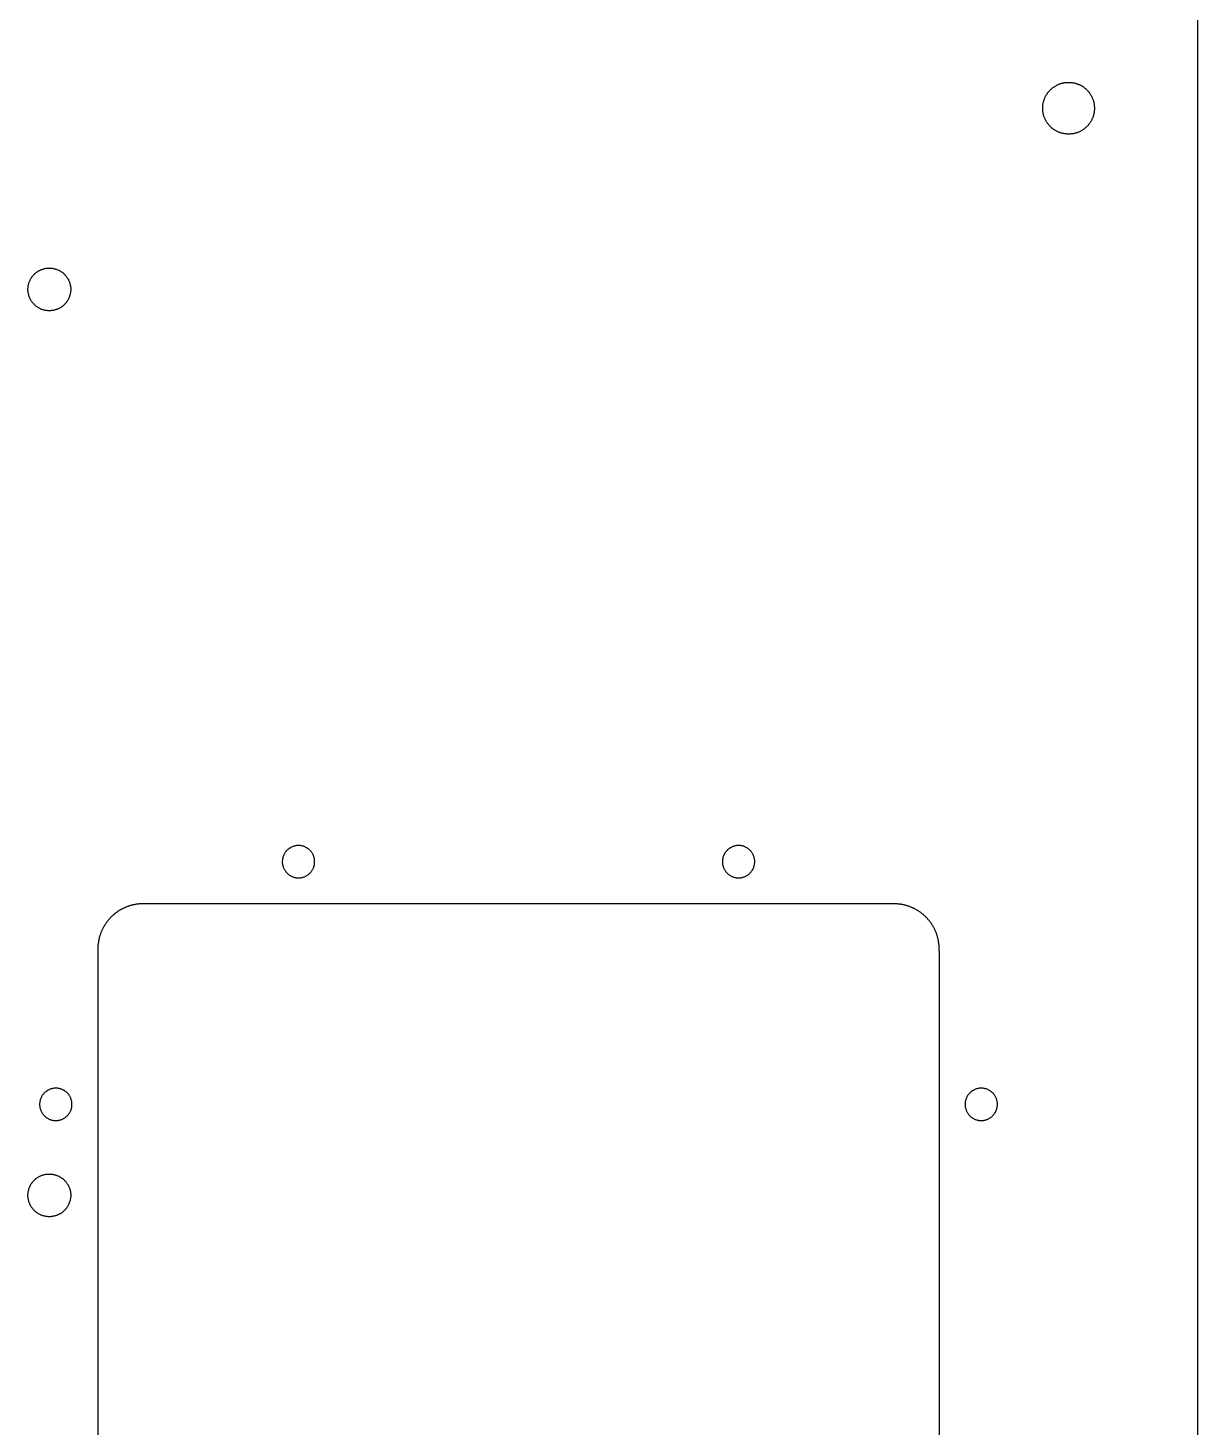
# Model space of a CAD drawing. Extents: x 236 to 586, y -178 to 243.
# Drawn here: x 496 to 586.4, y -69.4 to 38.7 of the extents above; entities that cross this region are included whole.
import ezdxf

# ---------------------------------------------------------------- set-up
doc = ezdxf.new("R2010")
doc.units = 0
doc.layers.get('0').update_dxf_attribs({"linetype": 'continuous'})

# ---------------------------------------------------------------- blocks, each defined once
blk = doc.blocks.new('PART__FEATURE')
at = {"color": 0}
for p, q in [((586.38, -137.5), (586.38, 202.5)), ((562.88, -28.97), (504.88, -28.97)), ((501.38, -32.6), (501.38, -149.35)), ((566.38, -32.6), (566.38, -149.35))]:
    blk.add_line(p, q, dxfattribs=at)
for points in [[(576.38, 30.5), (576.33, 30.5), (576.28, 30.5), (576.23, 30.51), (576.18, 30.51), (576.13, 30.52), (576.08, 30.52), (576.03, 30.53), (575.98, 30.54), (575.94, 30.55), (575.89, 30.56), (575.84, 30.58), (575.79, 30.59), (575.74, 30.6), (575.7, 30.62), (575.65, 30.64), (575.6, 30.66), (575.56, 30.68), (575.51, 30.7), (575.47, 30.72), (575.42, 30.74), (575.38, 30.77), (575.34, 30.79), (575.29, 30.82), (575.25, 30.85), (575.21, 30.88), (575.17, 30.91), (575.13, 30.94), (575.09, 30.97), (575.06, 31), (575.02, 31.04), (574.98, 31.07), (574.95, 31.11), (574.91, 31.14), (574.88, 31.18), (574.85, 31.22), (574.82, 31.26), (574.78, 31.3), (574.76, 31.34), (574.73, 31.38), (574.7, 31.42), (574.67, 31.46), (574.65, 31.5), (574.62, 31.55), (574.6, 31.59), (574.58, 31.64), (574.56, 31.68), (574.54, 31.73), (574.52, 31.78), (574.5, 31.82), (574.48, 31.87), (574.47, 31.92), (574.45, 31.96), (574.44, 32.01), (574.43, 32.06), (574.42, 32.11), (574.41, 32.16), (574.4, 32.21), (574.4, 32.26), (574.39, 32.31), (574.39, 32.36), (574.38, 32.41), (574.38, 32.46), (574.38, 32.51), (574.38, 32.56), (574.38, 32.61), (574.39, 32.66), (574.39, 32.71), (574.4, 32.76), (574.41, 32.81), (574.41, 32.86), (574.42, 32.91), (574.43, 32.95), (574.45, 33), (574.46, 33.05), (574.47, 33.1), (574.49, 33.15), (574.51, 33.19), (574.52, 33.24), (574.54, 33.29), (574.56, 33.33), (574.58, 33.38), (574.61, 33.42), (574.63, 33.47), (574.66, 33.51), (574.68, 33.55), (574.71, 33.59), (574.74, 33.64), (574.76, 33.68), (574.79, 33.72), (574.83, 33.76), (574.86, 33.79), (574.89, 33.83), (574.92, 33.87), (574.96, 33.91), (574.99, 33.94), (575.03, 33.97), (575.07, 34.01), (575.11, 34.04), (575.15, 34.07), (575.18, 34.1), (575.23, 34.13), (575.27, 34.16), (575.31, 34.19), (575.35, 34.21), (575.39, 34.24), (575.44, 34.26), (575.48, 34.29), (575.53, 34.31), (575.57, 34.33), (575.62, 34.35), (575.67, 34.37), (575.71, 34.38), (575.76, 34.4), (575.81, 34.42), (575.86, 34.43), (575.9, 34.44), (575.95, 34.45), (576, 34.46), (576.05, 34.47), (576.1, 34.48), (576.15, 34.49), (576.2, 34.49), (576.25, 34.5), (576.3, 34.5), (576.35, 34.5), (576.4, 34.5), (576.45, 34.5), (576.5, 34.5), (576.55, 34.49), (576.6, 34.49), (576.65, 34.48), (576.7, 34.47), (576.75, 34.47), (576.8, 34.46), (576.84, 34.45), (576.89, 34.43), (576.94, 34.42), (576.99, 34.41), (577.04, 34.39), (577.08, 34.37), (577.13, 34.35), (577.18, 34.34), (577.22, 34.32), (577.27, 34.29), (577.31, 34.27), (577.36, 34.25), (577.4, 34.22), (577.44, 34.2), (577.48, 34.17), (577.53, 34.14), (577.57, 34.11), (577.61, 34.08), (577.64, 34.05), (577.68, 34.02), (577.72, 33.99), (577.76, 33.95), (577.79, 33.92), (577.83, 33.88), (577.86, 33.84), (577.9, 33.81), (577.93, 33.77), (577.96, 33.73), (577.99, 33.69), (578.02, 33.65), (578.05, 33.61), (578.07, 33.57), (578.1, 33.52), (578.13, 33.48), (578.15, 33.44), (578.17, 33.39), (578.19, 33.35), (578.21, 33.3), (578.23, 33.26), (578.25, 33.21), (578.27, 33.16), (578.29, 33.11), (578.3, 33.07), (578.31, 33.02), (578.33, 32.97), (578.34, 32.92), (578.35, 32.87), (578.36, 32.82), (578.36, 32.77), (578.37, 32.72), (578.37, 32.67), (578.38, 32.62), (578.38, 32.57), (578.38, 32.52), (578.38, 32.47), (578.38, 32.42), (578.38, 32.37), (578.37, 32.32), (578.37, 32.28), (578.36, 32.23), (578.36, 32.18), (578.35, 32.13), (578.34, 32.08), (578.33, 32.03), (578.31, 31.98), (578.3, 31.93), (578.28, 31.88), (578.27, 31.84), (578.25, 31.79), (578.23, 31.74), (578.21, 31.7), (578.19, 31.65), (578.17, 31.61), (578.15, 31.56), (578.12, 31.52), (578.1, 31.48), (578.07, 31.43), (578.05, 31.39), (578.02, 31.35), (577.99, 31.31), (577.96, 31.27), (577.93, 31.23), (577.9, 31.19), (577.86, 31.15), (577.83, 31.12), (577.79, 31.08), (577.76, 31.05), (577.72, 31.01), (577.68, 30.98), (577.64, 30.95), (577.61, 30.92), (577.57, 30.89), (577.52, 30.86), (577.48, 30.83), (577.44, 30.8), (577.4, 30.78), (577.36, 30.75), (577.31, 30.73), (577.27, 30.71), (577.22, 30.68), (577.18, 30.66), (577.13, 30.65), (577.08, 30.63), (577.04, 30.61), (576.99, 30.59), (576.94, 30.58), (576.89, 30.57), (576.84, 30.55), (576.8, 30.54), (576.75, 30.53), (576.7, 30.52), (576.65, 30.52), (576.6, 30.51), (576.55, 30.51), (576.5, 30.5), (576.45, 30.5), (576.4, 30.5)], [(497.63, 20.15), (497.68, 20.15), (497.73, 20.15), (497.78, 20.14), (497.83, 20.14), (497.88, 20.13), (497.93, 20.12), (497.98, 20.11), (498.03, 20.1), (498.08, 20.09), (498.12, 20.07), (498.17, 20.06), (498.22, 20.04), (498.27, 20.02), (498.31, 20), (498.36, 19.98), (498.4, 19.96), (498.44, 19.94), (498.49, 19.91), (498.53, 19.88), (498.57, 19.86), (498.61, 19.83), (498.65, 19.8), (498.69, 19.77), (498.73, 19.73), (498.77, 19.7), (498.8, 19.66), (498.84, 19.63), (498.87, 19.59), (498.9, 19.55), (498.93, 19.51), (498.96, 19.47), (498.99, 19.43), (499.02, 19.39), (499.05, 19.35), (499.07, 19.31), (499.1, 19.26), (499.12, 19.22), (499.14, 19.17), (499.16, 19.13), (499.18, 19.08), (499.19, 19.03), (499.21, 18.98), (499.22, 18.94), (499.24, 18.89), (499.25, 18.84), (499.26, 18.79), (499.26, 18.74), (499.27, 18.69), (499.28, 18.64), (499.28, 18.59), (499.28, 18.54), (499.28, 18.49), (499.28, 18.44), (499.28, 18.39), (499.27, 18.34), (499.27, 18.29), (499.26, 18.24), (499.25, 18.19), (499.24, 18.14), (499.23, 18.1), (499.22, 18.05), (499.2, 18), (499.19, 17.95), (499.17, 17.91), (499.15, 17.86), (499.13, 17.81), (499.11, 17.77), (499.09, 17.72), (499.06, 17.68), (499.04, 17.64), (499.01, 17.59), (498.98, 17.55), (498.95, 17.51), (498.92, 17.47), (498.89, 17.43), (498.86, 17.4), (498.83, 17.36), (498.79, 17.32), (498.75, 17.29), (498.72, 17.26), (498.68, 17.22), (498.64, 17.19), (498.6, 17.16), (498.56, 17.13), (498.52, 17.11), (498.47, 17.08), (498.43, 17.06), (498.39, 17.03), (498.34, 17.01), (498.3, 16.99), (498.25, 16.97), (498.2, 16.95), (498.16, 16.94), (498.11, 16.92), (498.06, 16.91), (498.01, 16.89), (497.96, 16.88), (497.91, 16.87), (497.86, 16.87), (497.82, 16.86), (497.77, 16.86), (497.72, 16.85), (497.67, 16.85), (497.62, 16.85), (497.57, 16.85), (497.52, 16.85), (497.47, 16.86), (497.42, 16.86), (497.37, 16.87), (497.32, 16.88), (497.27, 16.89), (497.22, 16.9), (497.17, 16.92), (497.12, 16.93), (497.08, 16.95), (497.03, 16.96), (496.98, 16.98), (496.94, 17), (496.89, 17.02), (496.85, 17.05), (496.8, 17.07), (496.76, 17.1), (496.72, 17.12), (496.68, 17.15), (496.64, 17.18), (496.6, 17.21), (496.56, 17.25), (496.52, 17.28), (496.49, 17.31), (496.45, 17.35), (496.42, 17.38), (496.38, 17.42), (496.35, 17.46), (496.32, 17.5), (496.29, 17.54), (496.26, 17.58), (496.23, 17.62), (496.21, 17.67), (496.18, 17.71), (496.16, 17.75), (496.14, 17.8), (496.12, 17.84), (496.1, 17.89), (496.08, 17.94), (496.06, 17.98), (496.05, 18.03), (496.04, 18.08), (496.02, 18.13), (496.01, 18.18), (496, 18.23), (496, 18.28), (495.99, 18.32), (495.99, 18.37), (495.98, 18.42), (495.98, 18.47), (495.98, 18.52), (495.98, 18.57), (495.99, 18.62), (495.99, 18.67), (496, 18.72), (496, 18.77), (496.01, 18.82), (496.02, 18.87), (496.04, 18.92), (496.05, 18.97), (496.06, 19.02), (496.08, 19.06), (496.1, 19.11), (496.12, 19.16), (496.14, 19.2), (496.16, 19.25), (496.18, 19.29), (496.21, 19.33), (496.23, 19.38), (496.26, 19.42), (496.29, 19.46), (496.32, 19.5), (496.35, 19.54), (496.38, 19.58), (496.42, 19.62), (496.45, 19.65), (496.49, 19.69), (496.52, 19.72), (496.56, 19.75), (496.6, 19.79), (496.64, 19.82), (496.68, 19.85), (496.72, 19.87), (496.76, 19.9), (496.8, 19.93), (496.85, 19.95), (496.89, 19.97), (496.94, 20), (496.98, 20.02), (497.03, 20.04), (497.08, 20.05), (497.12, 20.07), (497.17, 20.08), (497.22, 20.1), (497.27, 20.11), (497.32, 20.12), (497.37, 20.13), (497.42, 20.14), (497.46, 20.14), (497.51, 20.15), (497.56, 20.15), (497.61, 20.15)], [(516.88, -24.47), (516.83, -24.47), (516.78, -24.47), (516.73, -24.48), (516.68, -24.49), (516.63, -24.5), (516.58, -24.51), (516.54, -24.52), (516.49, -24.53), (516.44, -24.55), (516.4, -24.57), (516.35, -24.59), (516.3, -24.61), (516.26, -24.64), (516.22, -24.66), (516.18, -24.69), (516.14, -24.72), (516.1, -24.75), (516.06, -24.78), (516.02, -24.81), (515.99, -24.85), (515.95, -24.89), (515.92, -24.92), (515.89, -24.96), (515.86, -25), (515.83, -25.04), (515.8, -25.09), (515.78, -25.13), (515.76, -25.18), (515.74, -25.22), (515.72, -25.27), (515.7, -25.31), (515.68, -25.36), (515.67, -25.41), (515.66, -25.46), (515.65, -25.51), (515.64, -25.56), (515.64, -25.61), (515.63, -25.66), (515.63, -25.71), (515.63, -25.76), (515.63, -25.81), (515.64, -25.86), (515.65, -25.91), (515.65, -25.96), (515.66, -26), (515.68, -26.05), (515.69, -26.1), (515.71, -26.15), (515.73, -26.19), (515.75, -26.24), (515.77, -26.29), (515.79, -26.33), (515.82, -26.37), (515.84, -26.41), (515.87, -26.46), (515.9, -26.5), (515.93, -26.53), (515.97, -26.57), (516, -26.61), (516.04, -26.64), (516.08, -26.67), (516.11, -26.71), (516.15, -26.74), (516.2, -26.76), (516.24, -26.79), (516.28, -26.82), (516.33, -26.84), (516.37, -26.86), (516.42, -26.88), (516.46, -26.9), (516.51, -26.91), (516.56, -26.93), (516.61, -26.94), (516.66, -26.95), (516.71, -26.96), (516.76, -26.96), (516.8, -26.97), (516.85, -26.97), (516.9, -26.97), (516.95, -26.97), (517, -26.96), (517.05, -26.96), (517.1, -26.95), (517.15, -26.94), (517.2, -26.93), (517.25, -26.91), (517.3, -26.9), (517.34, -26.88), (517.39, -26.86), (517.44, -26.84), (517.48, -26.82), (517.52, -26.79), (517.57, -26.77), (517.61, -26.74), (517.65, -26.71), (517.69, -26.68), (517.72, -26.64), (517.76, -26.61), (517.79, -26.57), (517.83, -26.54), (517.86, -26.5), (517.89, -26.46), (517.92, -26.42), (517.95, -26.38), (517.97, -26.33), (518, -26.29), (518.02, -26.24), (518.04, -26.2), (518.06, -26.15), (518.07, -26.1), (518.09, -26.06), (518.1, -26.01), (518.11, -25.96), (518.12, -25.91), (518.12, -25.86), (518.13, -25.81), (518.13, -25.76), (518.13, -25.71), (518.13, -25.66), (518.13, -25.61), (518.12, -25.56), (518.11, -25.51), (518.11, -25.46), (518.09, -25.41), (518.08, -25.37), (518.07, -25.32), (518.05, -25.27), (518.03, -25.22), (518.01, -25.18), (517.99, -25.13), (517.96, -25.09), (517.94, -25.05), (517.91, -25.01), (517.88, -24.97), (517.85, -24.93), (517.82, -24.89), (517.78, -24.85), (517.75, -24.82), (517.71, -24.78), (517.67, -24.75), (517.63, -24.72), (517.59, -24.69), (517.55, -24.66), (517.51, -24.64), (517.46, -24.61), (517.42, -24.59), (517.37, -24.57), (517.33, -24.55), (517.28, -24.53), (517.23, -24.52), (517.18, -24.51), (517.13, -24.5), (517.08, -24.49), (517.04, -24.48), (516.99, -24.47), (516.94, -24.47), (516.89, -24.47)], [(550.88, -24.47), (550.83, -24.47), (550.78, -24.47), (550.73, -24.48), (550.68, -24.49), (550.63, -24.5), (550.58, -24.51), (550.54, -24.52), (550.49, -24.53), (550.44, -24.55), (550.4, -24.57), (550.35, -24.59), (550.3, -24.61), (550.26, -24.64), (550.22, -24.66), (550.18, -24.69), (550.14, -24.72), (550.1, -24.75), (550.06, -24.78), (550.02, -24.81), (549.99, -24.85), (549.95, -24.89), (549.92, -24.92), (549.89, -24.96), (549.86, -25), (549.83, -25.04), (549.8, -25.09), (549.78, -25.13), (549.76, -25.18), (549.74, -25.22), (549.72, -25.27), (549.7, -25.31), (549.68, -25.36), (549.67, -25.41), (549.66, -25.46), (549.65, -25.51), (549.64, -25.56), (549.64, -25.61), (549.63, -25.66), (549.63, -25.71), (549.63, -25.76), (549.63, -25.81), (549.64, -25.86), (549.65, -25.91), (549.65, -25.96), (549.66, -26), (549.68, -26.05), (549.69, -26.1), (549.71, -26.15), (549.73, -26.19), (549.75, -26.24), (549.77, -26.29), (549.79, -26.33), (549.82, -26.37), (549.84, -26.41), (549.87, -26.46), (549.9, -26.5), (549.93, -26.53), (549.97, -26.57), (550, -26.61), (550.04, -26.64), (550.08, -26.67), (550.11, -26.71), (550.15, -26.74), (550.2, -26.76), (550.24, -26.79), (550.28, -26.82), (550.33, -26.84), (550.37, -26.86), (550.42, -26.88), (550.46, -26.9), (550.51, -26.91), (550.56, -26.93), (550.61, -26.94), (550.66, -26.95), (550.71, -26.96), (550.76, -26.96), (550.8, -26.97), (550.85, -26.97), (550.9, -26.97), (550.95, -26.97), (551, -26.96), (551.05, -26.96), (551.1, -26.95), (551.15, -26.94), (551.2, -26.93), (551.25, -26.91), (551.3, -26.9), (551.34, -26.88), (551.39, -26.86), (551.44, -26.84), (551.48, -26.82), (551.52, -26.79), (551.57, -26.77), (551.61, -26.74), (551.65, -26.71), (551.69, -26.68), (551.72, -26.64), (551.76, -26.61), (551.79, -26.57), (551.83, -26.54), (551.86, -26.5), (551.89, -26.46), (551.92, -26.42), (551.95, -26.38), (551.97, -26.33), (552, -26.29), (552.02, -26.24), (552.04, -26.2), (552.06, -26.15), (552.07, -26.1), (552.09, -26.06), (552.1, -26.01), (552.11, -25.96), (552.12, -25.91), (552.12, -25.86), (552.13, -25.81), (552.13, -25.76), (552.13, -25.71), (552.13, -25.66), (552.13, -25.61), (552.12, -25.56), (552.11, -25.51), (552.11, -25.46), (552.09, -25.41), (552.08, -25.37), (552.07, -25.32), (552.05, -25.27), (552.03, -25.22), (552.01, -25.18), (551.99, -25.13), (551.96, -25.09), (551.94, -25.05), (551.91, -25.01), (551.88, -24.97), (551.85, -24.93), (551.82, -24.89), (551.78, -24.85), (551.75, -24.82), (551.71, -24.78), (551.67, -24.75), (551.63, -24.72), (551.59, -24.69), (551.55, -24.66), (551.51, -24.64), (551.46, -24.61), (551.42, -24.59), (551.37, -24.57), (551.33, -24.55), (551.28, -24.53), (551.23, -24.52), (551.18, -24.51), (551.13, -24.5), (551.08, -24.49), (551.04, -24.48), (550.99, -24.47), (550.94, -24.47), (550.89, -24.47)], [(498.13, -43.22), (498.08, -43.22), (498.03, -43.22), (497.98, -43.23), (497.93, -43.24), (497.88, -43.25), (497.83, -43.26), (497.79, -43.27), (497.74, -43.28), (497.69, -43.3), (497.65, -43.32), (497.6, -43.34), (497.55, -43.36), (497.51, -43.39), (497.47, -43.41), (497.43, -43.44), (497.39, -43.47), (497.35, -43.5), (497.31, -43.53), (497.27, -43.56), (497.24, -43.6), (497.2, -43.64), (497.17, -43.67), (497.14, -43.71), (497.11, -43.75), (497.08, -43.79), (497.05, -43.84), (497.03, -43.88), (497.01, -43.93), (496.99, -43.97), (496.97, -44.02), (496.95, -44.06), (496.93, -44.11), (496.92, -44.16), (496.91, -44.21), (496.9, -44.26), (496.89, -44.31), (496.89, -44.36), (496.88, -44.41), (496.88, -44.46), (496.88, -44.51), (496.88, -44.56), (496.89, -44.61), (496.9, -44.66), (496.9, -44.71), (496.91, -44.75), (496.93, -44.8), (496.94, -44.85), (496.96, -44.9), (496.98, -44.94), (497, -44.99), (497.02, -45.04), (497.04, -45.08), (497.07, -45.12), (497.09, -45.16), (497.12, -45.21), (497.15, -45.25), (497.18, -45.28), (497.22, -45.32), (497.25, -45.36), (497.29, -45.39), (497.33, -45.42), (497.36, -45.46), (497.4, -45.49), (497.45, -45.51), (497.49, -45.54), (497.53, -45.57), (497.58, -45.59), (497.62, -45.61), (497.67, -45.63), (497.71, -45.65), (497.76, -45.66), (497.81, -45.68), (497.86, -45.69), (497.91, -45.7), (497.96, -45.71), (498.01, -45.71), (498.05, -45.72), (498.1, -45.72), (498.15, -45.72), (498.2, -45.72), (498.25, -45.71), (498.3, -45.71), (498.35, -45.7), (498.4, -45.69), (498.45, -45.68), (498.5, -45.66), (498.55, -45.65), (498.59, -45.63), (498.64, -45.61), (498.69, -45.59), (498.73, -45.57), (498.77, -45.54), (498.82, -45.52), (498.86, -45.49), (498.9, -45.46), (498.94, -45.43), (498.97, -45.39), (499.01, -45.36), (499.04, -45.32), (499.08, -45.29), (499.11, -45.25), (499.14, -45.21), (499.17, -45.17), (499.2, -45.13), (499.22, -45.08), (499.25, -45.04), (499.27, -44.99), (499.29, -44.95), (499.31, -44.9), (499.32, -44.85), (499.34, -44.81), (499.35, -44.76), (499.36, -44.71), (499.37, -44.66), (499.37, -44.61), (499.38, -44.56), (499.38, -44.51), (499.38, -44.46), (499.38, -44.41), (499.38, -44.36), (499.37, -44.31), (499.36, -44.26), (499.36, -44.21), (499.34, -44.16), (499.33, -44.12), (499.32, -44.07), (499.3, -44.02), (499.28, -43.97), (499.26, -43.93), (499.24, -43.88), (499.21, -43.84), (499.19, -43.8), (499.16, -43.76), (499.13, -43.72), (499.1, -43.68), (499.07, -43.64), (499.03, -43.6), (499, -43.57), (498.96, -43.53), (498.92, -43.5), (498.88, -43.47), (498.84, -43.44), (498.8, -43.41), (498.76, -43.39), (498.71, -43.36), (498.67, -43.34), (498.62, -43.32), (498.58, -43.3), (498.53, -43.28), (498.48, -43.27), (498.43, -43.26), (498.38, -43.25), (498.33, -43.24), (498.29, -43.23), (498.24, -43.22), (498.19, -43.22), (498.14, -43.22)], [(569.63, -43.22), (569.58, -43.22), (569.53, -43.22), (569.48, -43.23), (569.43, -43.24), (569.38, -43.25), (569.33, -43.26), (569.29, -43.27), (569.24, -43.28), (569.19, -43.3), (569.15, -43.32), (569.1, -43.34), (569.05, -43.36), (569.01, -43.39), (568.97, -43.41), (568.93, -43.44), (568.89, -43.47), (568.85, -43.5), (568.81, -43.53), (568.77, -43.56), (568.74, -43.6), (568.7, -43.64), (568.67, -43.67), (568.64, -43.71), (568.61, -43.75), (568.58, -43.79), (568.55, -43.84), (568.53, -43.88), (568.51, -43.93), (568.49, -43.97), (568.47, -44.02), (568.45, -44.06), (568.43, -44.11), (568.42, -44.16), (568.41, -44.21), (568.4, -44.26), (568.39, -44.31), (568.39, -44.36), (568.38, -44.41), (568.38, -44.46), (568.38, -44.51), (568.38, -44.56), (568.39, -44.61), (568.4, -44.66), (568.4, -44.71), (568.41, -44.75), (568.43, -44.8), (568.44, -44.85), (568.46, -44.9), (568.48, -44.94), (568.5, -44.99), (568.52, -45.04), (568.54, -45.08), (568.57, -45.12), (568.59, -45.16), (568.62, -45.21), (568.65, -45.25), (568.68, -45.28), (568.72, -45.32), (568.75, -45.36), (568.79, -45.39), (568.83, -45.42), (568.86, -45.46), (568.9, -45.49), (568.95, -45.51), (568.99, -45.54), (569.03, -45.57), (569.08, -45.59), (569.12, -45.61), (569.17, -45.63), (569.21, -45.65), (569.26, -45.66), (569.31, -45.68), (569.36, -45.69), (569.41, -45.7), (569.46, -45.71), (569.51, -45.71), (569.55, -45.72), (569.6, -45.72), (569.65, -45.72), (569.7, -45.72), (569.75, -45.71), (569.8, -45.71), (569.85, -45.7), (569.9, -45.69), (569.95, -45.68), (570, -45.66), (570.05, -45.65), (570.09, -45.63), (570.14, -45.61), (570.19, -45.59), (570.23, -45.57), (570.27, -45.54), (570.32, -45.52), (570.36, -45.49), (570.4, -45.46), (570.44, -45.43), (570.47, -45.39), (570.51, -45.36), (570.54, -45.32), (570.58, -45.29), (570.61, -45.25), (570.64, -45.21), (570.67, -45.17), (570.7, -45.13), (570.72, -45.08), (570.75, -45.04), (570.77, -44.99), (570.79, -44.95), (570.81, -44.9), (570.82, -44.85), (570.84, -44.81), (570.85, -44.76), (570.86, -44.71), (570.87, -44.66), (570.87, -44.61), (570.88, -44.56), (570.88, -44.51), (570.88, -44.46), (570.88, -44.41), (570.88, -44.36), (570.87, -44.31), (570.86, -44.26), (570.86, -44.21), (570.84, -44.16), (570.83, -44.12), (570.82, -44.07), (570.8, -44.02), (570.78, -43.97), (570.76, -43.93), (570.74, -43.88), (570.71, -43.84), (570.69, -43.8), (570.66, -43.76), (570.63, -43.72), (570.6, -43.68), (570.57, -43.64), (570.53, -43.6), (570.5, -43.57), (570.46, -43.53), (570.42, -43.5), (570.38, -43.47), (570.34, -43.44), (570.3, -43.41), (570.26, -43.39), (570.21, -43.36), (570.17, -43.34), (570.12, -43.32), (570.08, -43.3), (570.03, -43.28), (569.98, -43.27), (569.93, -43.26), (569.88, -43.25), (569.83, -43.24), (569.79, -43.23), (569.74, -43.22), (569.69, -43.22), (569.64, -43.22)], [(497.63, -49.85), (497.68, -49.85), (497.73, -49.85), (497.78, -49.86), (497.83, -49.86), (497.88, -49.87), (497.93, -49.88), (497.98, -49.89), (498.03, -49.9), (498.08, -49.91), (498.12, -49.93), (498.17, -49.94), (498.22, -49.96), (498.27, -49.98), (498.31, -50), (498.36, -50.02), (498.4, -50.04), (498.44, -50.06), (498.49, -50.09), (498.53, -50.12), (498.57, -50.14), (498.61, -50.17), (498.65, -50.2), (498.69, -50.23), (498.73, -50.27), (498.77, -50.3), (498.8, -50.34), (498.84, -50.37), (498.87, -50.41), (498.9, -50.45), (498.93, -50.49), (498.96, -50.53), (498.99, -50.57), (499.02, -50.61), (499.05, -50.65), (499.07, -50.69), (499.1, -50.74), (499.12, -50.78), (499.14, -50.83), (499.16, -50.87), (499.18, -50.92), (499.19, -50.97), (499.21, -51.02), (499.22, -51.06), (499.24, -51.11), (499.25, -51.16), (499.26, -51.21), (499.26, -51.26), (499.27, -51.31), (499.28, -51.36), (499.28, -51.41), (499.28, -51.46), (499.28, -51.51), (499.28, -51.56), (499.28, -51.61), (499.27, -51.66), (499.27, -51.71), (499.26, -51.76), (499.25, -51.81), (499.24, -51.86), (499.23, -51.9), (499.22, -51.95), (499.2, -52), (499.19, -52.05), (499.17, -52.09), (499.15, -52.14), (499.13, -52.19), (499.11, -52.23), (499.09, -52.28), (499.06, -52.32), (499.04, -52.36), (499.01, -52.41), (498.98, -52.45), (498.95, -52.49), (498.92, -52.53), (498.89, -52.57), (498.86, -52.6), (498.83, -52.64), (498.79, -52.68), (498.75, -52.71), (498.72, -52.74), (498.68, -52.78), (498.64, -52.81), (498.6, -52.84), (498.56, -52.87), (498.52, -52.89), (498.47, -52.92), (498.43, -52.94), (498.39, -52.97), (498.34, -52.99), (498.3, -53.01), (498.25, -53.03), (498.2, -53.05), (498.16, -53.06), (498.11, -53.08), (498.06, -53.09), (498.01, -53.11), (497.96, -53.12), (497.91, -53.13), (497.86, -53.13), (497.82, -53.14), (497.77, -53.14), (497.72, -53.15), (497.67, -53.15), (497.62, -53.15), (497.57, -53.15), (497.52, -53.15), (497.47, -53.14), (497.42, -53.14), (497.37, -53.13), (497.32, -53.12), (497.27, -53.11), (497.22, -53.1), (497.17, -53.08), (497.12, -53.07), (497.08, -53.05), (497.03, -53.04), (496.98, -53.02), (496.94, -53), (496.89, -52.98), (496.85, -52.95), (496.8, -52.93), (496.76, -52.9), (496.72, -52.88), (496.68, -52.85), (496.64, -52.82), (496.6, -52.79), (496.56, -52.75), (496.52, -52.72), (496.49, -52.69), (496.45, -52.65), (496.42, -52.62), (496.38, -52.58), (496.35, -52.54), (496.32, -52.5), (496.29, -52.46), (496.26, -52.42), (496.23, -52.38), (496.21, -52.33), (496.18, -52.29), (496.16, -52.25), (496.14, -52.2), (496.12, -52.16), (496.1, -52.11), (496.08, -52.06), (496.06, -52.02), (496.05, -51.97), (496.04, -51.92), (496.02, -51.87), (496.01, -51.82), (496, -51.77), (496, -51.72), (495.99, -51.68), (495.99, -51.63), (495.98, -51.58), (495.98, -51.53), (495.98, -51.48), (495.98, -51.43), (495.99, -51.38), (495.99, -51.33), (496, -51.28), (496, -51.23), (496.01, -51.18), (496.02, -51.13), (496.04, -51.08), (496.05, -51.03), (496.06, -50.98), (496.08, -50.94), (496.1, -50.89), (496.12, -50.84), (496.14, -50.8), (496.16, -50.75), (496.18, -50.71), (496.21, -50.67), (496.23, -50.62), (496.26, -50.58), (496.29, -50.54), (496.32, -50.5), (496.35, -50.46), (496.38, -50.42), (496.42, -50.38), (496.45, -50.35), (496.49, -50.31), (496.52, -50.28), (496.56, -50.25), (496.6, -50.21), (496.64, -50.18), (496.68, -50.15), (496.72, -50.13), (496.76, -50.1), (496.8, -50.07), (496.85, -50.05), (496.89, -50.03), (496.94, -50), (496.98, -49.98), (497.03, -49.96), (497.08, -49.95), (497.12, -49.93), (497.17, -49.92), (497.22, -49.9), (497.27, -49.89), (497.32, -49.88), (497.37, -49.87), (497.42, -49.86), (497.46, -49.86), (497.51, -49.85), (497.56, -49.85), (497.61, -49.85)]]:
    blk.add_lwpolyline(points, close=True, dxfattribs=at)
for points in [[(504.88, -28.97), (504.83, -28.97), (504.78, -28.97), (504.73, -28.97), (504.68, -28.98), (504.63, -28.98), (504.58, -28.98), (504.53, -28.99), (504.48, -28.99), (504.43, -29), (504.38, -29.01), (504.33, -29.01), (504.28, -29.02), (504.24, -29.03), (504.19, -29.04), (504.14, -29.05), (504.09, -29.06), (504.04, -29.07), (503.99, -29.08), (503.94, -29.1), (503.9, -29.11), (503.85, -29.13), (503.8, -29.14), (503.75, -29.16), (503.71, -29.17), (503.66, -29.19), (503.61, -29.21), (503.56, -29.23), (503.52, -29.25), (503.47, -29.27), (503.43, -29.29), (503.38, -29.31), (503.34, -29.33), (503.29, -29.35), (503.25, -29.37), (503.2, -29.4), (503.16, -29.42), (503.12, -29.45), (503.07, -29.47), (503.03, -29.5), (502.99, -29.53), (502.95, -29.55), (502.91, -29.58), (502.86, -29.61), (502.82, -29.64), (502.78, -29.67), (502.74, -29.7), (502.7, -29.73), (502.67, -29.76), (502.63, -29.79), (502.59, -29.82), (502.55, -29.86), (502.51, -29.89), (502.48, -29.92), (502.44, -29.96), (502.41, -29.99), (502.37, -30.03), (502.34, -30.07), (502.3, -30.1), (502.27, -30.14), (502.24, -30.18), (502.2, -30.22), (502.17, -30.25), (502.14, -30.29), (502.11, -30.33), (502.08, -30.37), (502.05, -30.41), (502.02, -30.45), (501.99, -30.49), (501.96, -30.54), (501.94, -30.58), (501.91, -30.62), (501.88, -30.66), (501.86, -30.71), (501.83, -30.75), (501.81, -30.79), (501.78, -30.84), (501.76, -30.88), (501.74, -30.93), (501.72, -30.97), (501.7, -31.02), (501.68, -31.06), (501.66, -31.11), (501.64, -31.15), (501.62, -31.2), (501.6, -31.25), (501.58, -31.29), (501.57, -31.34), (501.55, -31.39), (501.54, -31.44), (501.52, -31.48), (501.51, -31.53), (501.49, -31.58), (501.48, -31.63), (501.47, -31.68), (501.46, -31.73), (501.45, -31.77), (501.44, -31.82), (501.43, -31.87), (501.42, -31.92), (501.42, -31.97), (501.41, -32.02), (501.4, -32.07), (501.4, -32.12), (501.39, -32.17), (501.39, -32.22), (501.39, -32.27), (501.38, -32.32), (501.38, -32.37), (501.38, -32.42), (501.38, -32.47), (501.38, -32.52), (501.38, -32.57), (501.38, -32.6)], [(566.38, -32.6), (566.38, -32.55), (566.38, -32.5), (566.38, -32.45), (566.38, -32.4), (566.38, -32.35), (566.38, -32.3), (566.38, -32.25), (566.37, -32.2), (566.37, -32.15), (566.36, -32.1), (566.36, -32.05), (566.35, -32), (566.34, -31.95), (566.34, -31.9), (566.33, -31.85), (566.32, -31.8), (566.31, -31.75), (566.3, -31.7), (566.29, -31.65), (566.28, -31.6), (566.26, -31.56), (566.25, -31.51), (566.24, -31.46), (566.22, -31.41), (566.2, -31.36), (566.19, -31.32), (566.17, -31.27), (566.15, -31.22), (566.14, -31.18), (566.12, -31.13), (566.1, -31.08), (566.08, -31.04), (566.06, -30.99), (566.04, -30.95), (566.01, -30.9), (565.99, -30.86), (565.97, -30.81), (565.94, -30.77), (565.92, -30.73), (565.89, -30.68), (565.87, -30.64), (565.84, -30.6), (565.81, -30.56), (565.79, -30.51), (565.76, -30.47), (565.73, -30.43), (565.7, -30.39), (565.67, -30.35), (565.64, -30.31), (565.61, -30.27), (565.58, -30.23), (565.54, -30.2), (565.51, -30.16), (565.48, -30.12), (565.45, -30.08), (565.41, -30.05), (565.38, -30.01), (565.34, -29.98), (565.3, -29.94), (565.27, -29.91), (565.23, -29.87), (565.19, -29.84), (565.16, -29.81), (565.12, -29.78), (565.08, -29.74), (565.04, -29.71), (565, -29.68), (564.96, -29.65), (564.92, -29.62), (564.88, -29.59), (564.84, -29.57), (564.8, -29.54), (564.75, -29.51), (564.71, -29.49), (564.67, -29.46), (564.63, -29.43), (564.58, -29.41), (564.54, -29.39), (564.49, -29.36), (564.45, -29.34), (564.4, -29.32), (564.36, -29.3), (564.31, -29.28), (564.27, -29.26), (564.22, -29.24), (564.18, -29.22), (564.13, -29.2), (564.08, -29.18), (564.04, -29.16), (563.99, -29.15), (563.94, -29.13), (563.89, -29.12), (563.84, -29.1), (563.8, -29.09), (563.75, -29.08), (563.7, -29.07), (563.65, -29.06), (563.6, -29.04), (563.55, -29.03), (563.5, -29.03), (563.45, -29.02), (563.41, -29.01), (563.36, -29), (563.31, -29), (563.26, -28.99), (563.21, -28.99), (563.16, -28.98), (563.11, -28.98), (563.06, -28.97), (563.01, -28.97), (562.96, -28.97), (562.91, -28.97), (562.88, -28.97)]]:
    blk.add_lwpolyline(points, dxfattribs=at)

msp = doc.modelspace()

# ---------------------------------------------------------------- block references
at = {"color": 0}
msp.add_blockref('PART__FEATURE', (0, 0), dxfattribs=at)

doc.saveas('drawing.dxf')
